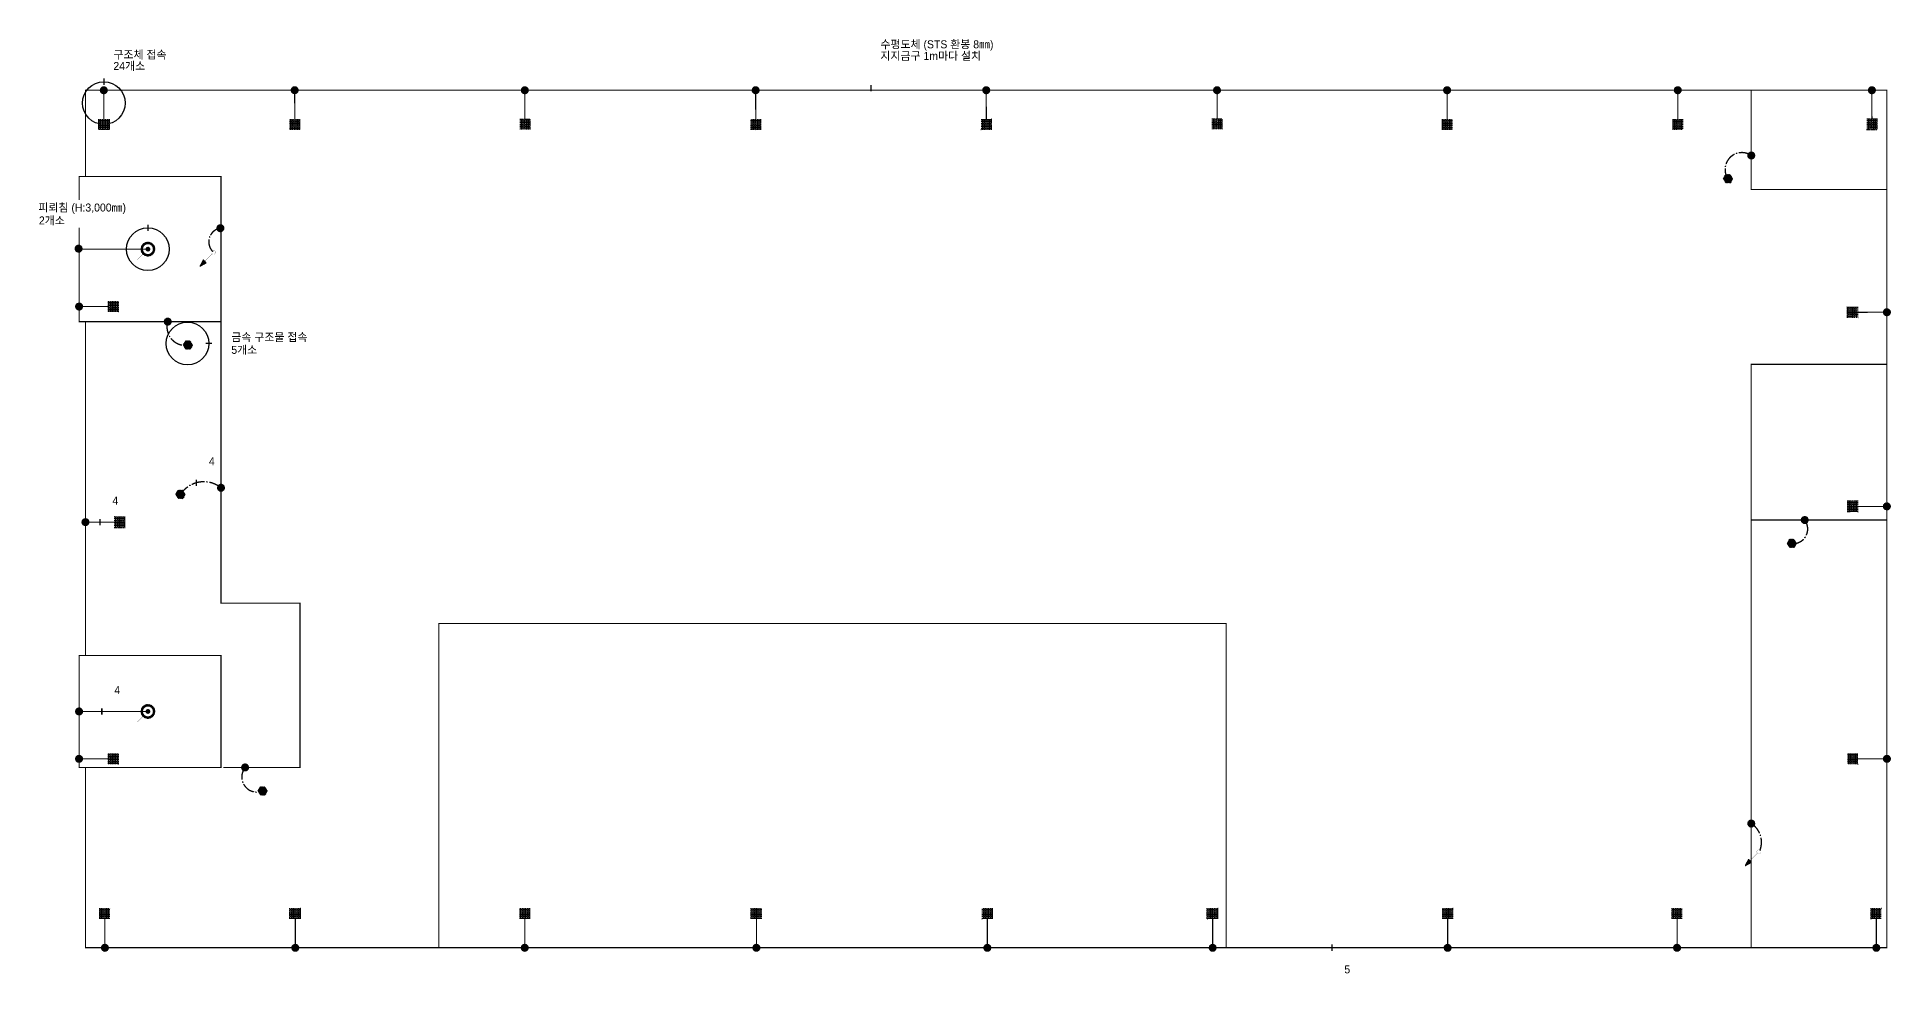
# Model space of a CAD drawing. Header units: millimetres. Extents: x 84495 to 502050, y -708375 to 1238700.
# Drawn here: x 90286 to 177147, y 1175786 to 1219898 of the extents above; entities that cross this region are included whole.
import ezdxf
from ezdxf.enums import TextEntityAlignment as Align

# ---------------------------------------------------------------- set-up
doc = ezdxf.new("R2010")
doc.units = ezdxf.units.MM
doc.header["$LTSCALE"] = 150
doc.set_wipeout_variables(frame=1)
doc.linetypes.add('C2', pattern=[18.5, 13.5, -2, 1, -2])
doc.linetypes.add('HIDDEN', pattern=[0.375, 0.25, -0.125])
doc.layers.get('0').update_dxf_attribs({"lineweight": 0})
for name, color, linetype in [('------99 Grounding and Lightning', 3, 'Continuous'), ('------99 Grounding and Lightning_Roof', 2, 'Continuous'), ('-----09 E-WIRE-GV', 2, 'Continuous'), ('-----20 General Symbol', 3, 'Continuous'), ('-----29 Indicator', 1, 'Continuous'), ('-----30 Text', 2, 'Continuous')]:
    doc.layers.add(name, color=color, linetype=linetype)
doc.styles.add('ELEC', font='')
doc.styles.get('ELEC').set_extended_font_data('Dotum')

# ---------------------------------------------------------------- blocks, each defined once
blk = doc.blocks.new('입상입하1')
h = blk.add_hatch()
h.set_pattern_fill('ANSI31', color=256, scale=50, angle=135)
h.set_pattern_definition([(180, (845993.8846, 610394.13), (-1e-14, -6.25), [])])
h.paths.add_polyline_path([(432, 432), (321, 228), (229, 321)])
at = {"const_width": 3.93}
blk.add_lwpolyline([(0, 61, -1), (0, -61, -1), (0, 61)], format="xyb", dxfattribs=at)
for points in [[(43, 43), (275, 275)], [(434, 433), (322, 227), (229, 321), (434, 433)]]:
    blk.add_lwpolyline(points, dxfattribs=at)
blk = doc.blocks.new('피뢰침')
h = blk.add_hatch(color=256)
h.dxf.hatch_style = 1
h.paths.add_polyline_path([(-231, 0, 1), (231, 0, 1)])
h.paths.add_polyline_path([(155, 0, -1), (-155, 0, -1)], flags=16)
h.paths.add_polyline_path([(74, 0, -1), (-74, 0, -1)], flags=0)
h = blk.add_hatch(color=256)
h.dxf.hatch_style = 1
h.paths.add_polyline_path([(74, 0, 1), (-74, 0, 1)])
at = {"const_width": 2}
for points in [[(231, 0, 1), (-231, 0)], [(-231, 0, 1), (231, 0)], [(155, 0, 1), (-155, 0)], [(-155, 0, 1), (155, 0)], [(74, 0, 1), (-74, 0)], [(-74, 0, 1), (74, 0)]]:
    blk.add_lwpolyline(points, format="xyb", dxfattribs=at)
for points in [[(0, 231), (0, 461)], [(-163, -163), (-326, -326)], [(163, -163), (326, -326)]]:
    blk.add_lwpolyline(points, dxfattribs=at)
blk = doc.blocks.new('접속점 (본딩)')
h = blk.add_hatch(color=256)
h.dxf.hatch_style = 1
h.paths.add_polyline_path([(125, 0, 1), (-125, 0, 1)])
at = {"const_width": 2}
for points in [[(125, 0, 1), (-125, 0)], [(125, 0, -1), (-125, 0)]]:
    blk.add_lwpolyline(points, format="xyb", dxfattribs=at)
blk = doc.blocks.new('구조물 본딩')
h = blk.add_hatch()
h.set_pattern_fill('ANSI31', color=256, scale=100)
h.set_pattern_definition([(45, (885657.932, 430533.103), (-8.83883476, 8.83883476), [])])
h.paths.add_polyline_path([(-75, -130), (75, -130), (150, 0), (75, 130), (-75, 130), (-150, 0)])
at = {"const_width": 2}
blk.add_lwpolyline([(75, -130), (150, 0), (75, 130), (-75, 130), (-150, 0), (-75, -130)], close=True, dxfattribs=at)
blk = doc.blocks.new('구조체접속')
h = blk.add_hatch()
h.set_pattern_fill('ANGLE', color=1, scale=200)
h.set_pattern_definition([(0, (0, 0), (0, 55), [40, -15]), (90, (0, 0), (-55, 3e-15), [40, -15])])
h.paths.add_polyline_path([(168, 168), (-168, 168), (-168, -168), (168, -168)])
at = {"color": 1}
for p, q in [((166, 168), (168, 166)), ((-168, -166), (-166, -168))]:
    blk.add_line(p, q, dxfattribs=at)
at = {"color": 1, "const_width": 2}
blk.add_lwpolyline([(168, 168), (-168, 168), (-168, -168), (168, -168)], close=True, dxfattribs=at)

msp = doc.modelspace()

# ---------------------------------------------------------------- linework, layer by layer
at = {"layer": '------99 Grounding and Lightning_Roof', "linetype": 'HIDDEN', "ltscale": 10, "const_width": 50, "elevation": 0}
for points in [[(92554, 1213355), (92554, 1217405), (170604, 1217405)], [(176954, 1212755), (176954, 1204555)], [(92554, 1206555), (92554, 1190905)], [(99006, 1185655), (102604, 1185655), (102604, 1193355), (98904, 1193355), (98904, 1206555)], [(176954, 1197255), (176954, 1177205), (146004, 1177205)], [(170604, 1197255), (170604, 1177205)], [(92554, 1185655), (92554, 1177205), (109104, 1177205)]]:
    msp.add_lwpolyline(points, dxfattribs=at)
at = {"layer": '------99 Grounding and Lightning_Roof', "linetype": 'HIDDEN', "ltscale": 10, "const_width": 50}
msp.add_lwpolyline([(170604, 1217405), (170604, 1212755), (176954, 1212755), (176954, 1217405)], close=True, dxfattribs=at)
at = {"layer": '------99 Grounding and Lightning_Roof', "linetype": 'HIDDEN', "ltscale": 10, "const_width": 50, "elevation": 0}
for points in [[(92254, 1213355), (98904, 1213355), (98904, 1206555), (92254, 1206555)], [(170604, 1204555), (176954, 1204555), (176954, 1197255), (170604, 1197255)], [(109104, 1192405), (146004, 1192405), (146004, 1177205), (109104, 1177205)], [(92254, 1190905), (98904, 1190905), (98904, 1185655), (92254, 1185655)]]:
    msp.add_lwpolyline(points, close=True, dxfattribs=at)
at = {"layer": '-----09 E-WIRE-GV', "color": 4, "linetype": 'C2', "ltscale": 0.1, "const_width": 50}
for points in [[(93413, 1217405), (93417, 1216054)], [(102355, 1217405), (102359, 1216054)], [(113139, 1217405), (113143, 1216054)], [(123954, 1217405), (123958, 1216054)], [(134759, 1217405), (134763, 1216054)], [(145572, 1217405), (145576, 1216054)], [(156352, 1217405), (156355, 1216054)], [(167158, 1217405), (167162, 1216054)], [(176255, 1217405), (176259, 1216054)], [(92554, 1197155), (93905, 1197155)]]:
    msp.add_lwpolyline(points, dxfattribs=at)
at = {"layer": '-----09 E-WIRE-GV', "color": 4, "linetype": 'C2', "ltscale": 0.3, "const_width": 50, "elevation": 0}
for points in [[(95479, 1209955), (92254, 1209955)], [(95479, 1188280), (92254, 1188280)]]:
    msp.add_lwpolyline(points, dxfattribs=at)
at = {"layer": '-----09 E-WIRE-GV', "color": 4, "linetype": 'C2', "ltscale": 0.1, "const_width": 50, "elevation": 0}
for points in [[(92254, 1207261), (93605, 1207261)], [(176957, 1206996), (175606, 1206992)], [(176957, 1197895), (175602, 1197892)], [(92254, 1186058), (93605, 1186058)], [(176957, 1186058), (175602, 1186055)], [(93463, 1177199), (93463, 1178550)], [(102385, 1177199), (102385, 1178550)], [(113137, 1177199), (113137, 1178550)], [(123991, 1177199), (123991, 1178550)], [(134811, 1177199), (134811, 1178550)], [(145368, 1177199), (145368, 1178550)], [(156377, 1177199), (156377, 1178550)], [(167127, 1177199), (167127, 1178550)], [(176463, 1177199), (176463, 1178550)]]:
    msp.add_lwpolyline(points, dxfattribs=at)
at = {"layer": '-----09 E-WIRE-GV', "color": 4, "linetype": 'C2', "ltscale": 0.3}
for centre, radius, start, end in [((170164, 1213688), 790, 56.22868, 213.26068), ((98979, 1210295), 649, 96.67894, 229.4123), ((97232, 1206309), 863, 163.42466, 278.08464), ((98097, 1197740), 1306, 51.84824, 146.8052), ((172567, 1196836), 684, 264.66306, 37.72765), ((100585, 1185211), 709, 141.25882, 292.25909), ((170049, 1182150), 1035, 338.05684, 57.58441)]:
    msp.add_arc(centre, radius, start, end, dxfattribs=at)
at = {"layer": '-----29 Indicator', "elevation": 0}
for points in [[(94979, 1211612, 0, 0, 0), (95479, 1211612, 0, 0, 0), (95479, 1211105, 64.2, 64.2, 0), (95479, 1210805, 0, 0, 0)], [(151338, 1176192, 0, 0, 0), (150954, 1176192, 0, 0, 0), (150954, 1177055, 64.2, 64.2, 0), (150954, 1177355, 0, 0, 0)]]:
    msp.add_lwpolyline(points, format="xyseb", dxfattribs=at)
at = {"layer": '-----29 Indicator'}
for centre in [(93415, 1216805), (97331, 1205533)]:
    msp.add_circle(centre, 1000, dxfattribs=at)

# ---------------------------------------------------------------- block references
at = {"layer": '------99 Grounding and Lightning', "xscale": 1.5, "yscale": 1.5, "zscale": 1.5}
for name, p, rotation in [('접속점 (본딩)', (93413, 1217405), 180.1583061860748), ('접속점 (본딩)', (102355, 1217405), 180.1583061860748), ('접속점 (본딩)', (113139, 1217405), 180.1583061860748), ('접속점 (본딩)', (123954, 1217405), 180.1583061860748), ('접속점 (본딩)', (134759, 1217405), 180.1583061860748), ('접속점 (본딩)', (145572, 1217405), 180.1583061860748), ('접속점 (본딩)', (156352, 1217405), 180.1583061860748), ('접속점 (본딩)', (167158, 1217405), 180.1583061860748), ('접속점 (본딩)', (176255, 1217405), 180.1583061860748), ('구조체접속', (93417, 1215802), 180.1583061860748), ('구조체접속', (102360, 1215802), 180.1583061860748), ('구조체접속', (113144, 1215802), 180.1583061860748), ('구조체접속', (123959, 1215802), 180.1583061860748), ('구조체접속', (134763, 1215802), 180.1583061860748), ('구조체접속', (145577, 1215802), 180.1583061860748), ('구조체접속', (156356, 1215802), 180.1583061860748), ('구조체접속', (167163, 1215802), 180.1583061860748), ('구조체접속', (176259, 1215802), 180.1583061860748), ('접속점 (본딩)', (170604, 1214345), 89.99999999999999), ('접속점 (본딩)', (98876, 1210936), 89.99999999999999), ('접속점 (본딩)', (92233, 1209977), 89.99999999999999), ('접속점 (본딩)', (92254, 1207261), 270), ('구조체접속', (93857, 1207261), 270), ('접속점 (본딩)', (96406, 1206555), 89.99999999999999), ('구조체접속', (175354, 1206991), 90.15830618607488), ('접속점 (본딩)', (176957, 1206996), 90.15830618607488), ('접속점 (본딩)', (98904, 1198767), 89.99999999999999), ('구조체접속', (175354, 1197891), 90.15830618607488), ('접속점 (본딩)', (176957, 1197895), 90.15830618607488), ('접속점 (본딩)', (92554, 1197155), 270), ('구조체접속', (94157, 1197155), 270), ('접속점 (본딩)', (173108, 1197255), 89.99999999999999), ('접속점 (본딩)', (92254, 1188280), 89.99999999999999), ('접속점 (본딩)', (92254, 1186058), 270), ('구조체접속', (93857, 1186058), 270), ('접속점 (본딩)', (100032, 1185655), 89.99999999999999), ('구조체접속', (175354, 1186054), 90.15830618607488), ('접속점 (본딩)', (176957, 1186058), 90.15830618607488), ('접속점 (본딩)', (170604, 1183023), 89.99999999999999)]:
    msp.add_blockref(name, p, dxfattribs=dict(at, rotation=rotation))
for name, p in [('구조물 본딩', (169514, 1213255)), ('피뢰침', (95479, 1209955)), ('구조물 본딩', (97354, 1205455)), ('구조물 본딩', (97004, 1198455)), ('구조물 본딩', (172504, 1196155)), ('피뢰침', (95479, 1188280)), ('구조물 본딩', (100854, 1184555)), ('구조체접속', (93463, 1178802)), ('구조체접속', (102385, 1178802)), ('구조체접속', (113137, 1178802)), ('구조체접속', (123991, 1178802)), ('구조체접속', (134811, 1178802)), ('구조체접속', (145368, 1178802)), ('구조체접속', (156377, 1178802)), ('구조체접속', (167127, 1178802)), ('구조체접속', (176463, 1178802)), ('접속점 (본딩)', (93463, 1177199)), ('접속점 (본딩)', (102385, 1177199)), ('접속점 (본딩)', (113137, 1177199)), ('접속점 (본딩)', (123991, 1177199)), ('접속점 (본딩)', (134811, 1177199)), ('접속점 (본딩)', (145368, 1177199)), ('접속점 (본딩)', (156377, 1177199)), ('접속점 (본딩)', (167127, 1177199)), ('접속점 (본딩)', (176463, 1177199))]:
    msp.add_blockref(name, p, dxfattribs=at)
at = {"layer": '-----20 General Symbol', "xscale": 1.5, "yscale": 1.5, "zscale": 1.5, "rotation": 180}
for p in [(98557, 1209802), (170957, 1181699)]:
    msp.add_blockref('입상입하1', p, dxfattribs=at)

# ---------------------------------------------------------------- wipeouts: each hides what was drawn before it
for points in [[(129738, 1219898), (135662, 1219898), (135662, 1218711), (129738, 1218711)], [(93799, 1219386), (96711, 1219386), (96711, 1218251), (93799, 1218251)]]:
    msp.add_wipeout(points).dxf.layer = '-----29 Indicator'

# ---------------------------------------------------------------- next in the draw order: linework, layer by layer
at = {"layer": '-----29 Indicator'}
msp.add_lwpolyline([(93799, 1218818, 0, 0, 0), (93415, 1218818, 0, 0, 0), (93415, 1217955, 64.2, 64.2, 0), (93415, 1217655, 0, 0, 0)], format="xyseb", dxfattribs=at)
at = {"layer": '-----29 Indicator', "elevation": 0}
msp.add_lwpolyline([(129738, 1219304, 0, 0, 0), (129354, 1219304, 0, 0, 0), (129354, 1217655, 64.2, 64.2, 0), (129354, 1217355, 0, 0, 0)], format="xyseb", dxfattribs=at)

# ---------------------------------------------------------------- next in the draw order: texts
at = {"layer": '-----30 Text', "style": 'ELEC'}
for s, p in [('수평도체 (STS 환봉 8㎜)', (129800, 1219558)), ('24개소', (93861, 1218539, 0)), ('구조체 접속 ', (93861, 1219073, 0)), ('지지금구 1m마다 설치', (129800, 1219012))]:
    msp.add_text(s, height=375, dxfattribs=at).set_placement(p, align=Align.MIDDLE_LEFT)

# ---------------------------------------------------------------- next in the draw order: wipeouts: each hides what was drawn before it
for points in [[(90286, 1212256), (94979, 1212256), (94979, 1210969), (90286, 1210969)], [(99320, 1206139), (103479, 1206139), (103479, 1204926), (99320, 1204926)], [(98137, 1199810), (98137, 1200216), (98488, 1200419), (98839, 1200216), (98839, 1199810), (98488, 1199608)], [(93614, 1197966), (93614, 1198371), (93965, 1198574), (94316, 1198371), (94316, 1197966), (93965, 1197763)], [(93705, 1189083), (93705, 1189488), (94056, 1189691), (94407, 1189488), (94407, 1189083), (94056, 1188880)], [(151338, 1175989), (151338, 1176394), (151689, 1176597), (152041, 1176394), (152041, 1175989), (151689, 1175786)]]:
    msp.add_wipeout(points).dxf.layer = '-----29 Indicator'

# ---------------------------------------------------------------- next in the draw order: linework, layer by layer
at = {"layer": '-----29 Indicator'}
for points in [[(99320, 1205533, 0, 0, 0), (98481, 1205533, 64.2, 64.2, 0), (98181, 1205533, 0, 0, 0)], [(98137, 1200013, 0, 0, 0), (97752, 1200013, 0, 0, 0), (97752, 1199150, 64.2, 64.2, 0), (97752, 1198850, 0, 0, 0)], [(93614, 1198168, 0, 0, 0), (93229, 1198168, 0, 0, 0), (93229, 1197305, 64.2, 64.2, 0), (93229, 1197005, 0, 0, 0)]]:
    msp.add_lwpolyline(points, format="xyseb", dxfattribs=at)
at = {"layer": '-----29 Indicator', "elevation": 0}
msp.add_lwpolyline([(93705, 1189285, 0, 0, 0), (93320, 1189285, 0, 0, 0), (93320, 1188422, 64.2, 64.2, 0), (93320, 1188122, 0, 0, 0)], format="xyseb", dxfattribs=at)
at = {"layer": '-----29 Indicator'}
msp.add_circle((95479, 1209955), 1000, dxfattribs=at)

# ---------------------------------------------------------------- next in the draw order: texts
at = {"layer": '-----30 Text', "style": 'ELEC'}
for s, p in [('피뢰침 (H:3,000㎜)', (90348, 1211905)), ('2개소', (90371, 1211300)), ('금속 구조물 접속', (99386, 1205829)), ('5개소', (99386, 1205233)), ('4', (98337, 1200010)), ('4', (93814, 1198165)), ('4', (93905, 1189282)), ('5', (151538, 1176189))]:
    msp.add_text(s, height=375, dxfattribs=at).set_placement(p, align=Align.MIDDLE_LEFT)

doc.saveas('drawing.dxf')
